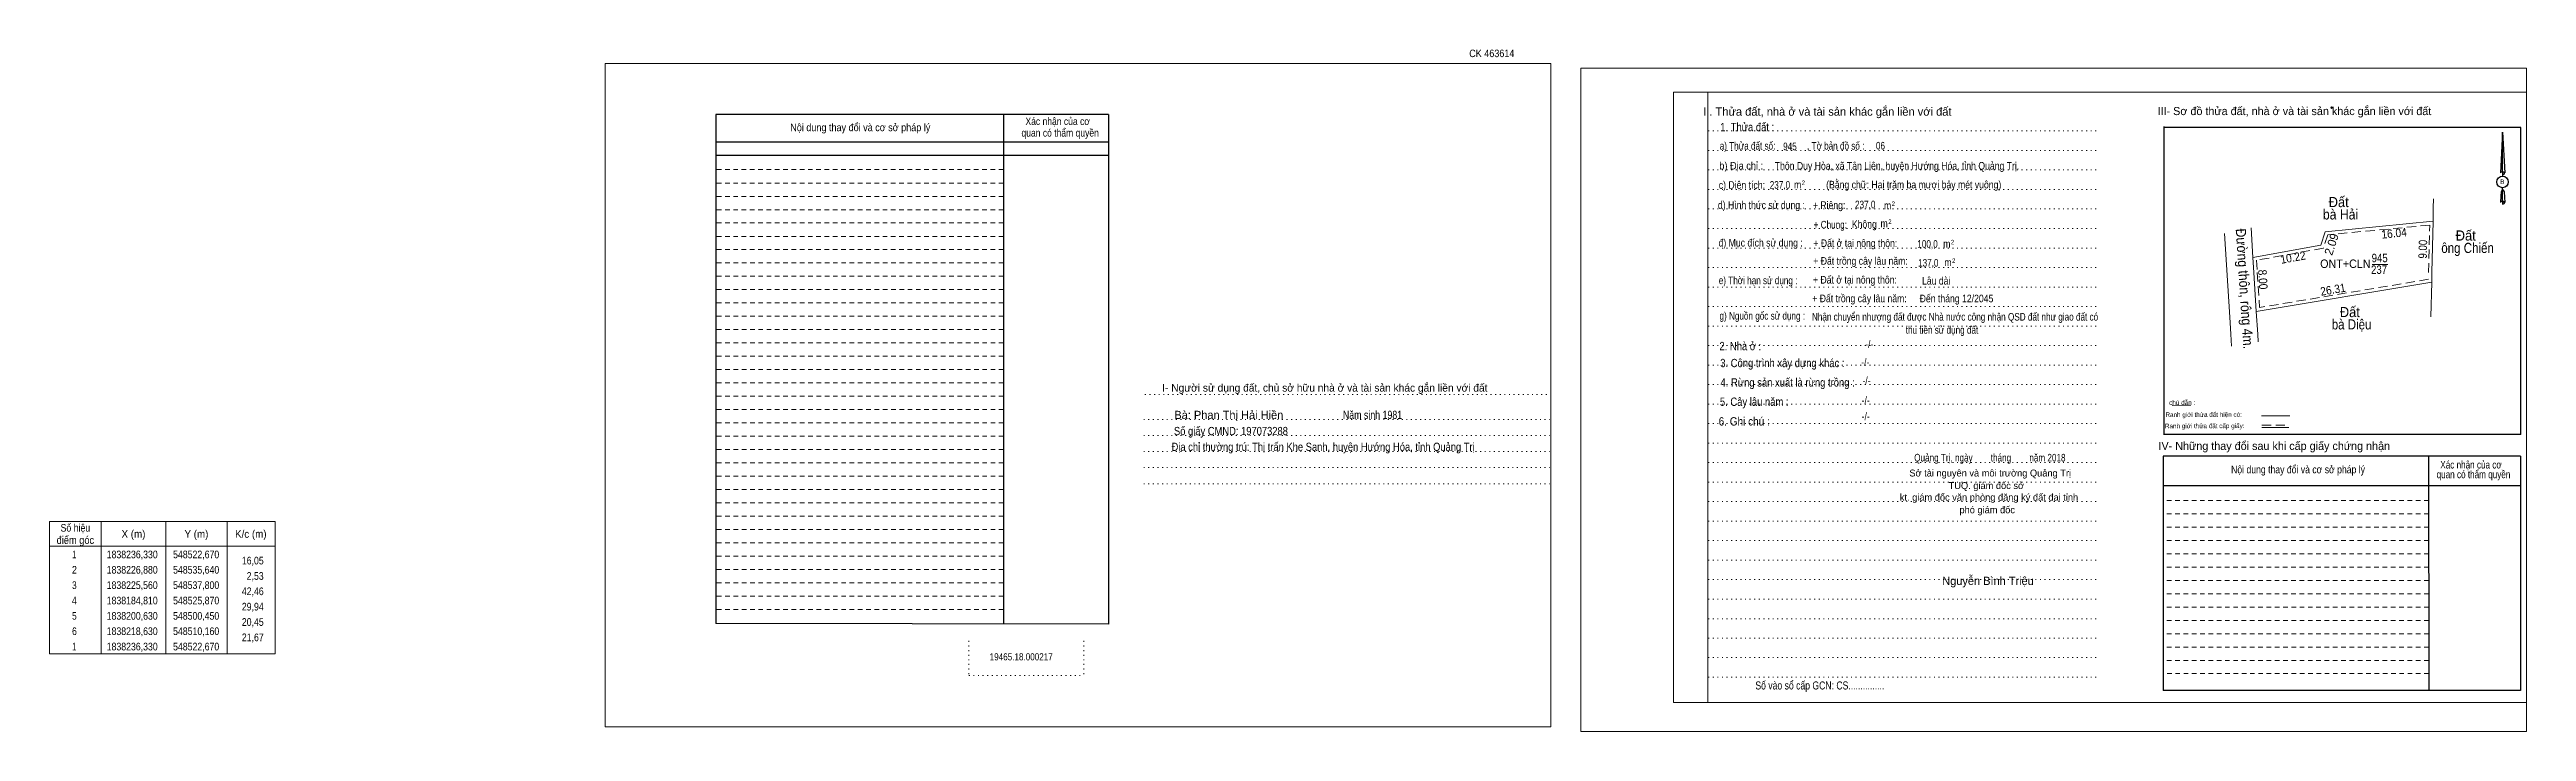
# Model space of a CAD drawing. Header units: metres. Extents: x 549612 to 550424, y 1838288 to 1838553.
# Drawn here: x 550021.4 to 550424.4, y 1838288.1 to 1838399.1 of the extents above; entities that cross this region are included whole.
import ezdxf
from ezdxf.enums import TextEntityAlignment as Align

# ---------------------------------------------------------------- set-up
doc = ezdxf.new("R2010")
doc.units = ezdxf.units.M
doc.header["$LTSCALE"] = 0.5
doc.header["$PDMODE"] = 32
doc.header["$PDSIZE"] = 0.25
for name, pattern in [('DOTTED', [1.5, 0.3, -1.2]), ('MEDIUM_DASHED', [4.5, 3, -1.5]), ('SHORT_DASHED', [2.7, 1.5, -1.2])]:
    doc.linetypes.add(name, pattern=pattern)
for name, color, linetype, lineweight in [('1', 7, 'DOTTED', 13), ('10', 7, 'Continuous', 13), ('18', 7, 'Continuous', 25), ('2', 7, 'SHORT_DASHED', 13), ('28', 7, 'Continuous', 13), ('55', 7, 'Continuous', 13), ('63', 7, 'Continuous', 13), ('7', 7, 'Continuous', 13)]:
    doc.layers.add(name, color=color, linetype=linetype, lineweight=lineweight)
for name, color, linetype in [('13', 7, 'Continuous'), ('40', 7, 'Continuous'), ('8', 7, 'Continuous'), ('9', 7, 'Continuous')]:
    doc.layers.add(name, color=color, linetype=linetype)

msp = doc.modelspace()

# ---------------------------------------------------------------- linework, layer by layer
at = {"layer": '1', "linetype": 'Continuous'}
for p, q in [((550285.63, 1838392.2), (550424.45, 1838392.2)), ((550285.63, 1838392.2), (550285.63, 1838292.82)), ((550424.45, 1838392.2), (550424.45, 1838291.98)), ((550285.63, 1838292.82), (550424.45, 1838292.82))]:
    msp.add_line(p, q, dxfattribs=at)
at = {"layer": '1'}
for p, q in [((550291.25, 1838392.2), (550291.25, 1838292.82)), ((550291.25, 1838392.2), (550291.25, 1838292.82)), ((550291.29, 1838385.9), (550354.71, 1838385.9)), ((550291.29, 1838382.72), (550354.71, 1838382.72)), ((550291.29, 1838379.54), (550354.71, 1838379.54)), ((550291.29, 1838376.36), (550354.71, 1838376.36)), ((550291.29, 1838373.18), (550354.71, 1838373.18)), ((550291.29, 1838370), (550354.71, 1838370)), ((550291.29, 1838366.82), (550354.71, 1838366.82)), ((550291.29, 1838363.66), (550354.71, 1838363.66)), ((550291.29, 1838360.46), (550354.71, 1838360.46)), ((550291.29, 1838357.3), (550354.71, 1838357.3)), ((550291.29, 1838354.12), (550354.71, 1838354.12)), ((550291.29, 1838350.94), (550354.71, 1838350.94)), ((550291.29, 1838347.76), (550354.71, 1838347.76)), ((550199.63, 1838342.98), (550265.67, 1838342.98)), ((550291.29, 1838344.6), (550354.71, 1838344.6)), ((550199.43, 1838338.92), (550265.45, 1838338.92)), ((550291.29, 1838341.42), (550354.71, 1838341.42)), ((550291.29, 1838338.24), (550354.71, 1838338.24)), ((550199.43, 1838336.3), (550265.45, 1838336.3)), ((550291.29, 1838335.06), (550354.71, 1838335.06)), ((550199.43, 1838333.68), (550265.45, 1838333.68)), ((550199.43, 1838331.06), (550265.45, 1838331.06)), ((550291.29, 1838331.88), (550354.71, 1838331.88)), ((550199.43, 1838328.42), (550265.45, 1838328.42)), ((550291.29, 1838328.72), (550354.71, 1838328.72)), ((550291.29, 1838325.54), (550354.71, 1838325.54)), ((550291.29, 1838322.36), (550354.71, 1838322.36)), ((550291.29, 1838319.18), (550354.71, 1838319.18)), ((550291.29, 1838316), (550354.71, 1838316)), ((550291.29, 1838312.82), (550354.71, 1838312.82)), ((550291.29, 1838309.64), (550354.71, 1838309.64)), ((550291.29, 1838306.46), (550354.71, 1838306.46)), ((550170.97, 1838302.84), (550170.97, 1838297.2)), ((550189.71, 1838302.84), (550189.71, 1838297.2)), ((550291.29, 1838303.3), (550354.71, 1838303.3)), ((550291.29, 1838300.12), (550354.71, 1838300.12)), ((550170.97, 1838297.2), (550189.71, 1838297.2)), ((550291.29, 1838296.94), (550354.71, 1838296.94))]:
    msp.add_line(p, q, dxfattribs=at)
at = {"layer": '1', "linetype": 'Continuous'}
for points in [[(550111.79, 1838288.84), (550265.69, 1838288.84), (550265.69, 1838396.84), (550111.79, 1838396.84)], [(550111.79, 1838396.84), (550265.69, 1838396.84), (550265.69, 1838288.84), (550111.79, 1838288.84)], [(550111.79, 1838288.84), (550265.69, 1838288.84), (550265.69, 1838396.84), (550111.79, 1838396.84)], [(550270.55, 1838288.1), (550424.45, 1838288.1), (550424.45, 1838396.1), (550270.55, 1838396.1)], [(550291.25, 1838392.2), (550424.45, 1838392.2), (550424.45, 1838292.82), (550291.25, 1838292.82)]]:
    msp.add_lwpolyline(points, close=True, dxfattribs=at)
at = {"layer": '18'}
for p, q in [((550420.55, 1838385.66), (550420.91, 1838379.04)), ((550420.55, 1838385.66), (550420.91, 1838379.04)), ((550420.55, 1838385.66), (550420.91, 1838379.04)), ((550420.27, 1838380.08), (550420.21, 1838379.06)), ((550420.55, 1838379.26), (550420.55, 1838379)), ((550420.55, 1838379), (550420.55, 1838378.82)), ((550420.55, 1838378.82), (550420.55, 1838378.56)), ((550420.55, 1838378.82), (550420.55, 1838378.56)), ((550420.55, 1838378.82), (550420.55, 1838378.56)), ((550420.91, 1838379.04), (550420.91, 1838379.06)), ((550420.55, 1838376.32), (550420.55, 1838376.62)), ((550420.55, 1838376.32), (550420.55, 1838376.62)), ((550420.55, 1838376.32), (550420.55, 1838376.62)), ((550420.55, 1838376.32), (550420.83, 1838375.96)), ((550420.55, 1838376.32), (550420.83, 1838375.96)), ((550420.55, 1838376.32), (550420.83, 1838375.96)), ((550420.55, 1838374.44), (550420.55, 1838374.2)), ((550420.55, 1838374.2), (550420.55, 1838374)), ((550420.83, 1838375.96), (550420.91, 1838374.22)), ((550420.83, 1838375.96), (550420.91, 1838374.22)), ((550420.83, 1838375.96), (550420.91, 1838374.22)), ((550420.91, 1838374.22), (550420.91, 1838374.24))]:
    msp.add_line(p, q, dxfattribs=at)
for points in [[(550420.55, 1838379.26), (550420.55, 1838385.66), (550420.27, 1838380.08)], [(550420.55, 1838374.44), (550420.55, 1838376.32), (550420.31, 1838375.96), (550420.27, 1838375.26), (550420.21, 1838374.24)]]:
    msp.add_lwpolyline(points, dxfattribs=at)
msp.add_ellipse((550420.5602, 1838377.5685), major_axis=(0, 0.9435), ratio=0.983453, dxfattribs=at)
for centre, start_param, end_param in [((550420.5605, 1838379.0224), 1.57079633, 3.07445202), ((550420.5605, 1838379.0224), 0.06714063, 1.57079633), ((550420.5605, 1838379.0224), 4.71238898, 6.28318531), ((550420.5605, 1838374.207), 2.49106941, 3.07427841), ((550420.5605, 1838374.207), 1.57079633, 2.49106941), ((550420.5605, 1838374.207), 0.06714063, 1.57079633), ((550420.5605, 1838374.207), 4.71238898, 6.28318531)]:
    msp.add_ellipse(centre, major_axis=(0.3401, 0), ratio=0.655448, start_param=start_param, end_param=end_param, dxfattribs=at)
at = {"layer": '2', "linetype": 'Continuous', "lineweight": 25}
for p, q in [((550193.73, 1838388.56), (550129.79, 1838388.56)), ((550129.79, 1838388.56), (550129.79, 1838305.68)), ((550176.61, 1838388.56), (550176.63, 1838305.62)), ((550193.73, 1838384.04), (550129.87, 1838384.04)), ((550193.73, 1838381.88), (550129.87, 1838381.88))]:
    msp.add_line(p, q, dxfattribs=at)
at = {"layer": '2'}
for p, q in [((550176.61, 1838379.58), (550129.77, 1838379.58)), ((550176.61, 1838377.4), (550129.77, 1838377.4)), ((550176.61, 1838377.4), (550129.79, 1838377.4)), ((550176.61, 1838375.22), (550129.79, 1838375.22)), ((550176.61, 1838373.06), (550129.79, 1838373.06)), ((550176.61, 1838370.9), (550129.79, 1838370.9)), ((550176.61, 1838368.72), (550129.79, 1838368.72)), ((550176.61, 1838366.56), (550129.79, 1838366.56)), ((550176.63, 1838364.38), (550129.79, 1838364.38)), ((550176.63, 1838362.22), (550129.79, 1838362.22)), ((550176.63, 1838360.04), (550129.79, 1838360.04)), ((550176.63, 1838357.88), (550129.79, 1838357.88)), ((550176.63, 1838355.72), (550129.79, 1838355.72)), ((550176.63, 1838353.54), (550129.79, 1838353.54)), ((550176.63, 1838351.36), (550129.79, 1838351.36)), ((550176.63, 1838349.2), (550129.79, 1838349.2)), ((550176.63, 1838347.02), (550129.79, 1838347.02)), ((550176.63, 1838344.86), (550129.79, 1838344.86)), ((550176.63, 1838342.7), (550129.79, 1838342.7)), ((550176.63, 1838340.52), (550129.79, 1838340.52)), ((550176.63, 1838338.36), (550129.79, 1838338.36)), ((550176.63, 1838336.18), (550129.79, 1838336.18)), ((550176.63, 1838334), (550129.79, 1838334)), ((550176.63, 1838331.84), (550129.79, 1838331.84)), ((550176.63, 1838329.68), (550129.79, 1838329.68)), ((550176.63, 1838327.5), (550129.79, 1838327.5)), ((550176.63, 1838325.34), (550129.79, 1838325.34)), ((550176.63, 1838323.16), (550129.79, 1838323.16)), ((550408.53, 1838323.54), (550365.35, 1838323.54)), ((550176.63, 1838321), (550129.79, 1838321)), ((550176.63, 1838318.82), (550129.79, 1838318.82)), ((550408.53, 1838321.38), (550365.35, 1838321.38)), ((550408.53, 1838319.2), (550365.35, 1838319.2)), ((550176.63, 1838316.66), (550129.79, 1838316.66)), ((550176.63, 1838314.5), (550129.79, 1838314.5)), ((550408.53, 1838317.02), (550365.35, 1838317.02)), ((550408.53, 1838314.86), (550365.35, 1838314.86)), ((550176.63, 1838312.32), (550129.79, 1838312.32)), ((550176.63, 1838310.14), (550129.79, 1838310.14)), ((550408.53, 1838312.7), (550365.35, 1838312.7)), ((550408.53, 1838310.52), (550365.35, 1838310.52)), ((550176.63, 1838307.98), (550129.79, 1838307.98)), ((550408.55, 1838308.36), (550365.35, 1838308.36)), ((550408.55, 1838306.18), (550365.35, 1838306.18)), ((550408.55, 1838304.02), (550365.35, 1838304.02)), ((550408.55, 1838301.84), (550365.35, 1838301.84)), ((550408.55, 1838299.68), (550365.35, 1838299.68)), ((550408.57, 1838297.52), (550365.35, 1838297.52))]:
    msp.add_line(p, q, dxfattribs=at)
at = {"layer": '2', "linetype": 'Continuous', "lineweight": 25}
msp.add_lwpolyline([(550193.73, 1838388.56), (550193.71, 1838305.58), (550129.79, 1838305.68)], dxfattribs=at)
at = {"layer": '28', "lineweight": 25}
for p, q in [((550365.45, 1838386.62), (550365.45, 1838336.64)), ((550423.53, 1838336.46), (550365.39, 1838336.46)), ((550408.53, 1838332.94), (550408.57, 1838294.78)), ((550423.49, 1838332.94), (550423.47, 1838294.78)), ((550423.47, 1838328.1), (550365.35, 1838328.1)), ((550423.47, 1838294.78), (550365.35, 1838294.78))]:
    msp.add_line(p, q, dxfattribs=at)
at = {"layer": '28', "linetype": 'SHORT_DASHED'}
msp.add_line((550408.53, 1838325.72), (550365.35, 1838325.72), dxfattribs=at)
at = {"layer": '28', "lineweight": 25}
for points in [[(550423.53, 1838336.46), (550423.53, 1838386.44), (550365.39, 1838386.44)], [(550423.49, 1838332.94), (550365.35, 1838332.94), (550365.35, 1838294.78)]]:
    msp.add_lwpolyline(points, dxfattribs=at)
at = {"layer": '28'}
msp.add_point((550392.75, 1838389.68), dxfattribs=at)
at = {"layer": '55'}
for p, q in [((550366.81, 1838341.18), (550369.85, 1838341.22)), ((550381.35, 1838339.48), (550385.93, 1838339.48)), ((550381.39, 1838337.62), (550385.79, 1838337.62)), ((550381.39, 1838337.62), (550385.79, 1838337.62))]:
    msp.add_line(p, q, dxfattribs=at)
at = {"layer": '55', "linetype": 'MEDIUM_DASHED'}
msp.add_line((550381.39, 1838337.96), (550385.89, 1838337.96), dxfattribs=at)
at = {"layer": '63'}
for p, q in [((550029.78, 1838322.27), (550029.78, 1838300.77)), ((550040.28, 1838322.27), (550040.28, 1838300.77)), ((550050.28, 1838322.27), (550050.28, 1838300.77)), ((550021.38, 1838318.27), (550058.08, 1838318.27))]:
    msp.add_line(p, q, dxfattribs=at)
msp.add_lwpolyline([(550021.38, 1838322.27), (550058.08, 1838322.27), (550058.08, 1838300.77), (550021.38, 1838300.77)], close=True, dxfattribs=at)
at = {"layer": '7'}
for p, q in [((550409.29, 1838373.34), (550409.3, 1838374.83)), ((550379.63, 1838370.1), (550379.94, 1838365.27)), ((550409.07, 1838362.84), (550409.28, 1838371.17)), ((550409.28, 1838371.17), (550409.29, 1838373.34)), ((550409.28, 1838371.17), (550409.29, 1838373.34)), ((550409.28, 1838371.17), (550409.29, 1838373.34)), ((550399.33, 1838364.14), (550401.88, 1838364.14)), ((550409.04, 1838361.27), (550409.07, 1838362.84)), ((550409.04, 1838361.27), (550380.49, 1838356.49)), ((550408.89, 1838355.64), (550409.04, 1838361.27)), ((550380.49, 1838356.49), (550380.72, 1838352.79)), ((550376.33, 1838352.79), (550376.45, 1838350.82)), ((550380.72, 1838352.79), (550380.8, 1838351.57))]:
    msp.add_line(p, q, dxfattribs=at)
at = {"layer": '7', "linetype": 'MEDIUM_DASHED'}
for p, q in [((550408.53, 1838362.84), (550408.72, 1838370.56)), ((550408.5, 1838361.73), (550381.01, 1838357.13))]:
    msp.add_line(p, q, dxfattribs=at)
at = {"layer": '7'}
for points in [[(550409.28, 1838371.17), (550391.71, 1838369.47), (550391, 1838367.28), (550379.94, 1838365.27)], [(550380.1, 1838362.84), (550379.94, 1838365.27), (550391, 1838367.28), (550391.71, 1838369.47), (550409.28, 1838371.17), (550409.07, 1838362.84)], [(550380.1, 1838362.84), (550379.94, 1838365.27), (550391, 1838367.28), (550391.71, 1838369.47), (550409.28, 1838371.17), (550409.07, 1838362.84)], [(550375.29, 1838369.2), (550376.16, 1838355.55), (550376.33, 1838352.79)], [(550379.94, 1838365.27), (550380.1, 1838362.84), (550380.49, 1838356.49)], [(550409.07, 1838362.84), (550409.04, 1838361.27), (550380.49, 1838356.49), (550380.1, 1838362.84)], [(550409.07, 1838362.84), (550409.04, 1838361.27), (550380.49, 1838356.49), (550380.1, 1838362.84)]]:
    msp.add_lwpolyline(points, dxfattribs=at)
at = {"layer": '7', "linetype": 'MEDIUM_DASHED'}
for points in [[(550408.72, 1838370.56), (550392.12, 1838368.96), (550391.41, 1838366.8), (550380.52, 1838364.82)], [(550380.52, 1838364.82), (550380.64, 1838362.84), (550381.01, 1838357.13)]]:
    msp.add_lwpolyline(points, dxfattribs=at)

# ---------------------------------------------------------------- texts
at = {"layer": '10'}
for s, height, p in [('kt. giám đốc văn phòng đăng ký đất đai tỉnh', 1.125, (550336.99, 1838325.67)), ('TUQ. giám đốc sở', 1.125, (550336.56, 1838327.57)), ('phó giám đốc', 1.125, (550336.7, 1838323.63)), ('Nguyễn Bình Triệu', 1.335, (550336.83, 1838311.96))]:
    msp.add_text(s, height=height, dxfattribs=at).set_placement(p, align=Align.CENTER)
at = {"layer": '13', "width": 0.8}
for s, p in [('Nhận chuyển nhượng đất được Nhà nước công nhận QSD đất như giao đất có', (550331.465, 1838355)), ('thu tiền sử dụng đất', (550329.34, 1838352.87))]:
    msp.add_text(s, height=1.24, dxfattribs=at).set_placement(p, align=Align.CENTER)
at = {"layer": '18'}
for s, height, p in [('II. Thửa đất, nhà ở và tài sản khác gắn liền với đất', 1.35, (550310.685, 1838388.36)), ('Sở tài nguyên và môi trường Quảng Trị', 1.125, (550337.185, 1838329.62))]:
    msp.add_text(s, height=height, dxfattribs=at).set_placement(p, align=Align.CENTER)
for s, height, width, p in [('1. Thửa đất :', 1.35, 0.85, (550297.64, 1838385.84)), ('a) Thửa đất số:              , Tờ bản đồ số : ', 1.238, 0.8, (550305.125, 1838382.84)), ('b) Địa chỉ : ', 1.238, 0.9, (550296.87, 1838379.6)), (' Thôn Duy Hòa, xã Tân Liên, huyện Hướng Hóa, tỉnh Quảng Trị.', 1.24, 0.85, (550321.82, 1838379.58)), ('d) Hình thức sử dụng :', 1.238, 0.85, (550299.955, 1838373.2)), ('c) Diện tích: ', 1.24, 0.85, (550296.975, 1838376.46)), (' m', 1.238, 0.85, (550305.66, 1838376.52)), ('2', 0.75, 0.75, (550306.775, 1838377.06)), ('+ Riêng: ', 1.238, 0.85, (550311.165, 1838373.18)), ('(Bằng chữ: Hai trăm ba mươi bảy mét vuông)', 1.24, 0.85, (550324.74, 1838376.52)), (' m', 1.238, 0.85, (550320.29, 1838373.12)), ('2', 0.75, 0.75, (550321.425, 1838373.66)), ('B', 0.75, 0.9, (550420.51, 1838377.23)), ('       + Chung:', 1.238, 0.8, (550309.88, 1838370)), ('Không', 1.238, 0.85, (550316.705, 1838370.08)), (' m', 1.238, 0.85, (550319.73, 1838370.2)), ('2', 0.75, 0.75, (550320.865, 1838370.74)), ('đ) Mục đích sử dụng :', 1.238, 0.85, (550299.83, 1838367.06)), ('+ Đất ở tại nông thôn:', 1.24, 0.85, (550315.235, 1838366.99)), ('100,0', 1.24, 0.8, (550326.985, 1838366.86)), (' m', 1.238, 0.85, (550329.93, 1838366.88)), ('2', 0.75, 0.75, (550331.065, 1838367.4)), ('e) Thời hạn sử dụng :', 1.238, 0.8, (550299.415, 1838360.93)), ('+ Đất ở tại nông thôn:', 1.24, 0.85, (550315.175, 1838361.03)), ('+ Đất trồng cây lâu năm:', 1.238, 0.85, (550316.085, 1838364.1)), ('137,0', 1.24, 0.8, (550327.105, 1838363.79)), ('Lâu dài', 1.24, 0.85, (550328.395, 1838360.87)), (' m', 1.238, 0.85, (550330.11, 1838363.87)), ('2', 0.75, 0.75, (550331.245, 1838364.39)), ('+ Đất trồng cây lâu năm:', 1.238, 0.85, (550315.915, 1838357.99)), ('Đến tháng 12/2045', 1.24, 0.85, (550331.7, 1838357.98)), ('g) Nguồn gốc sử dụng :', 1.238, 0.8, (550300.095, 1838355.16)), ('2. Nhà ở :', 1.35, 0.85, (550296.525, 1838350.18)), ('3. Công trình xây dựng khác :', 1.35, 0.85, (550303.365, 1838347.42)), ('5. Cây lâu năm :', 1.35, 0.85, (550298.785, 1838341.12)), ('4. Rừng sản xuất là rừng trồng :', 1.35, 0.85, (550304.215, 1838344.26)), ('6. Ghi chú :', 1.35, 0.9, (550297.155, 1838337.92)), ('Quảng Trị, ngày        tháng        năm 2018', 1.24, 0.8, (550337.13, 1838332.06)), ('19465.18.000217', 1.16, 0.85, (550179.5, 1838299.68)), ('Số vào sổ cấp GCN: CS...............', 1.312, 0.8, (550309.46, 1838294.94))]:
    msp.add_text(s, height=height, dxfattribs=dict(at, width=width)).set_placement(p, align=Align.CENTER)
at = {"layer": '2'}
for s, width, p in [('Nội dung thay đổi và cơ sở pháp lý', 0.9, (550153.315, 1838385.84)), ('Nội dung thay đổi và cơ sở pháp lý', 0.9, (550153.315, 1838385.84)), (' quan có thẩm quyền', 0.85, (550185.645, 1838384.96)), (' quan có thẩm quyền', 0.85, (550185.645, 1838384.96)), ('Xác nhận của cơ', 0.85, (550185.435, 1838386.84)), ('Xác nhận của cơ', 0.85, (550185.435, 1838386.84))]:
    msp.add_text(s, height=1.223, dxfattribs=dict(at, width=width)).set_placement(p, align=Align.CENTER)
at = {"layer": '28'}
for s, height, p in [('III- Sơ đồ thửa đất, nhà ở và tài sản khác gắn liền với đất', 1.313, (550386.695, 1838388.46)), ('I- Người sử dụng đất, chủ sở hữu nhà ở và tài sản khác gắn liền với đất', 1.24, (550228.91, 1838343.44)), ('IV- Những thay đổi sau khi cấp giấy chứng nhận', 1.313, (550383.41, 1838333.94))]:
    msp.add_text(s, height=height, dxfattribs=at).set_placement(p, align=Align.CENTER)
for s, height, width, p in [('-/-', 1.238, 0.85, (550317.505, 1838350.55)), ('-/-', 1.238, 0.85, (550316.865, 1838347.62)), ('-/-', 1.238, 0.85, (550317.065, 1838344.64)), ('-/-', 1.238, 0.85, (550316.925, 1838341.4)), ('Số giấy CMND: 197073288', 1.34, 0.85, (550213.63, 1838336.35)), ('Năm sinh 1981', 1.34, 0.8, (550236.67, 1838338.98)), ('-/-', 1.238, 0.85, (550316.925, 1838338.8)), ('Địa chỉ thường trú: Thị trấn Khe Sanh, huyện Hướng Hóa, tỉnh Quảng Trị', 1.34, 0.85, (550228.63, 1838333.78)), ('Nội dung thay đổi và cơ sở pháp lý', 1.238, 0.85, (550387.28, 1838330.14)), (' quan có thẩm quyền', 1.238, 0.8, (550415.65, 1838329.34)), ('Xác nhận của cơ', 1.238, 0.8, (550415.425, 1838330.92))]:
    msp.add_text(s, height=height, dxfattribs=dict(at, width=width)).set_placement(p, align=Align.CENTER)
at = {"layer": '40', "width": 0.9}
msp.add_text('CK 463614', height=1.22, dxfattribs=at).set_placement((550256.08, 1838397.9), align=Align.CENTER)
at = {"layer": '55'}
msp.add_text('chú dẫn :', height=0.7477, rotation=359.974, dxfattribs=at).set_placement((550368.4348, 1838341.2689), align=Align.CENTER)
at = {"layer": '55', "width": 0.9}
for s, p in [('Ranh giới thửa đất cấp giấy:', (550372.0941, 1838337.4829)), ('Ranh giới thửa đất hiện có:', (550371.9241, 1838339.3224))]:
    msp.add_text(s, height=0.7477, rotation=0.135, dxfattribs=at).set_placement(p, align=Align.CENTER)
at = {"layer": '63'}
for s, width, p in [('Số hiệu', 0.85, (550025.585, 1838320.64)), ('điểm góc', 0.9, (550025.585, 1838318.64)), ('X (m)', 0.95, (550035.04, 1838319.64)), ('Y (m)', 0.95, (550045.285, 1838319.64)), ('K/c (m)', 0.95, (550054.135, 1838319.64)), (' 2', 0.85, (550025.235, 1838313.8)), (' 1', 0.75, (550025.235, 1838316.3)), ('1838236,330', 0.85, (550034.83, 1838316.3)), ('1838226,880', 0.85, (550034.83, 1838313.8)), ('548522,670', 0.85, (550045.24, 1838316.3)), ('548535,640', 0.85, (550045.24, 1838313.8)), (' 4', 0.85, (550025.225, 1838308.8)), (' 3', 0.8, (550025.235, 1838311.3)), ('1838225,560', 0.85, (550034.83, 1838311.3)), ('1838184,810', 0.85, (550034.83, 1838308.8)), ('548537,800', 0.85, (550045.24, 1838311.3)), ('548525,870', 0.85, (550045.24, 1838308.8)), (' 5', 0.8, (550025.235, 1838306.3)), ('1838200,630', 0.85, (550034.83, 1838306.3)), ('548500,450', 0.85, (550045.24, 1838306.3)), (' 6', 0.85, (550025.235, 1838303.8)), (' 1', 0.75, (550025.235, 1838301.3)), ('1838218,630', 0.85, (550034.83, 1838303.8)), ('1838236,330', 0.85, (550034.83, 1838301.3)), ('548510,160', 0.85, (550045.24, 1838303.8)), ('548522,670', 0.85, (550045.24, 1838301.3))]:
    msp.add_text(s, height=1.25, dxfattribs=dict(at, width=width)).set_placement(p, align=Align.CENTER)
at = {"layer": '63', "width": 0.85}
for s, p in [('16,05', (550056.23, 1838315.3)), ('2,53', (550056.23, 1838312.8)), ('42,46', (550056.23, 1838310.3)), ('29,94', (550056.23, 1838307.8)), ('20,45', (550056.23, 1838305.3)), ('21,67', (550056.23, 1838302.8))]:
    msp.add_text(s, height=1.25, dxfattribs=at).set_placement(p, align=Align.RIGHT)
at = {"layer": '7'}
for s, height, width, p in [('Đất ', 1.65, 0.95, (550394.19, 1838373.48)), ('bà Hải', 1.65, 0.9, (550394.195, 1838371.47)), ('ông Chiến', 1.65, 0.85, (550414.865, 1838366.01)), ('Đất ', 1.65, 0.95, (550414.86, 1838368.03)), ('ONT+CLN', 1.375, 0.95, (550394.98, 1838363.57)), ('237', 1.375, 0.85, (550400.46, 1838362.61)), ('945', 1.375, 0.85, (550400.56, 1838364.51)), ('bà Diệu', 1.65, 0.85, (550395.995, 1838353.56)), ('Đất ', 1.65, 0.95, (550396, 1838355.57))]:
    msp.add_text(s, height=height, dxfattribs=dict(at, width=width)).set_placement(p, align=Align.CENTER)
for s, height, rotation, width, p in [('16.04', 1.375, 5.508, 0.9, (550402.974, 1838368.5381)), ('Đường thôn, rông 4m.', 1.65, 273.665, 0.9, (550377.7599, 1838360.1377)), ('10.22', 1.375, 10.32, 0.9, (550386.5918, 1838364.6091)), ('9.00', 1.375, 88.6, 0.85, (550408.2682, 1838366.6132)), ('8.00', 1.375, 273.585, 0.9, (550380.8791, 1838361.648)), ('26.31', 1.375, 9.495, 0.9, (550393.0766, 1838359.3756))]:
    msp.add_text(s, height=height, rotation=rotation, dxfattribs=dict(at, width=width)).set_placement(p, align=Align.CENTER)
msp.add_text('2.09', height=1.375, rotation=71.911, dxfattribs=at).set_placement((550393.376, 1838367.2115), align=Align.CENTER)
at = {"layer": '8', "width": 0.8}
for s, p in [('945', (550304.595, 1838382.74)), ('06', (550319.325, 1838382.86)), ('237,0', (550302.965, 1838376.47)), ('237,0', (550316.845, 1838373.28))]:
    msp.add_text(s, height=1.24, dxfattribs=at).set_placement(p, align=Align.CENTER)
at = {"layer": '9'}
msp.add_text('Bà: Phan Thị Hải Hiền', height=1.34, dxfattribs=at).set_placement((550213.28, 1838338.97), align=Align.CENTER)

doc.saveas('drawing.dxf')
